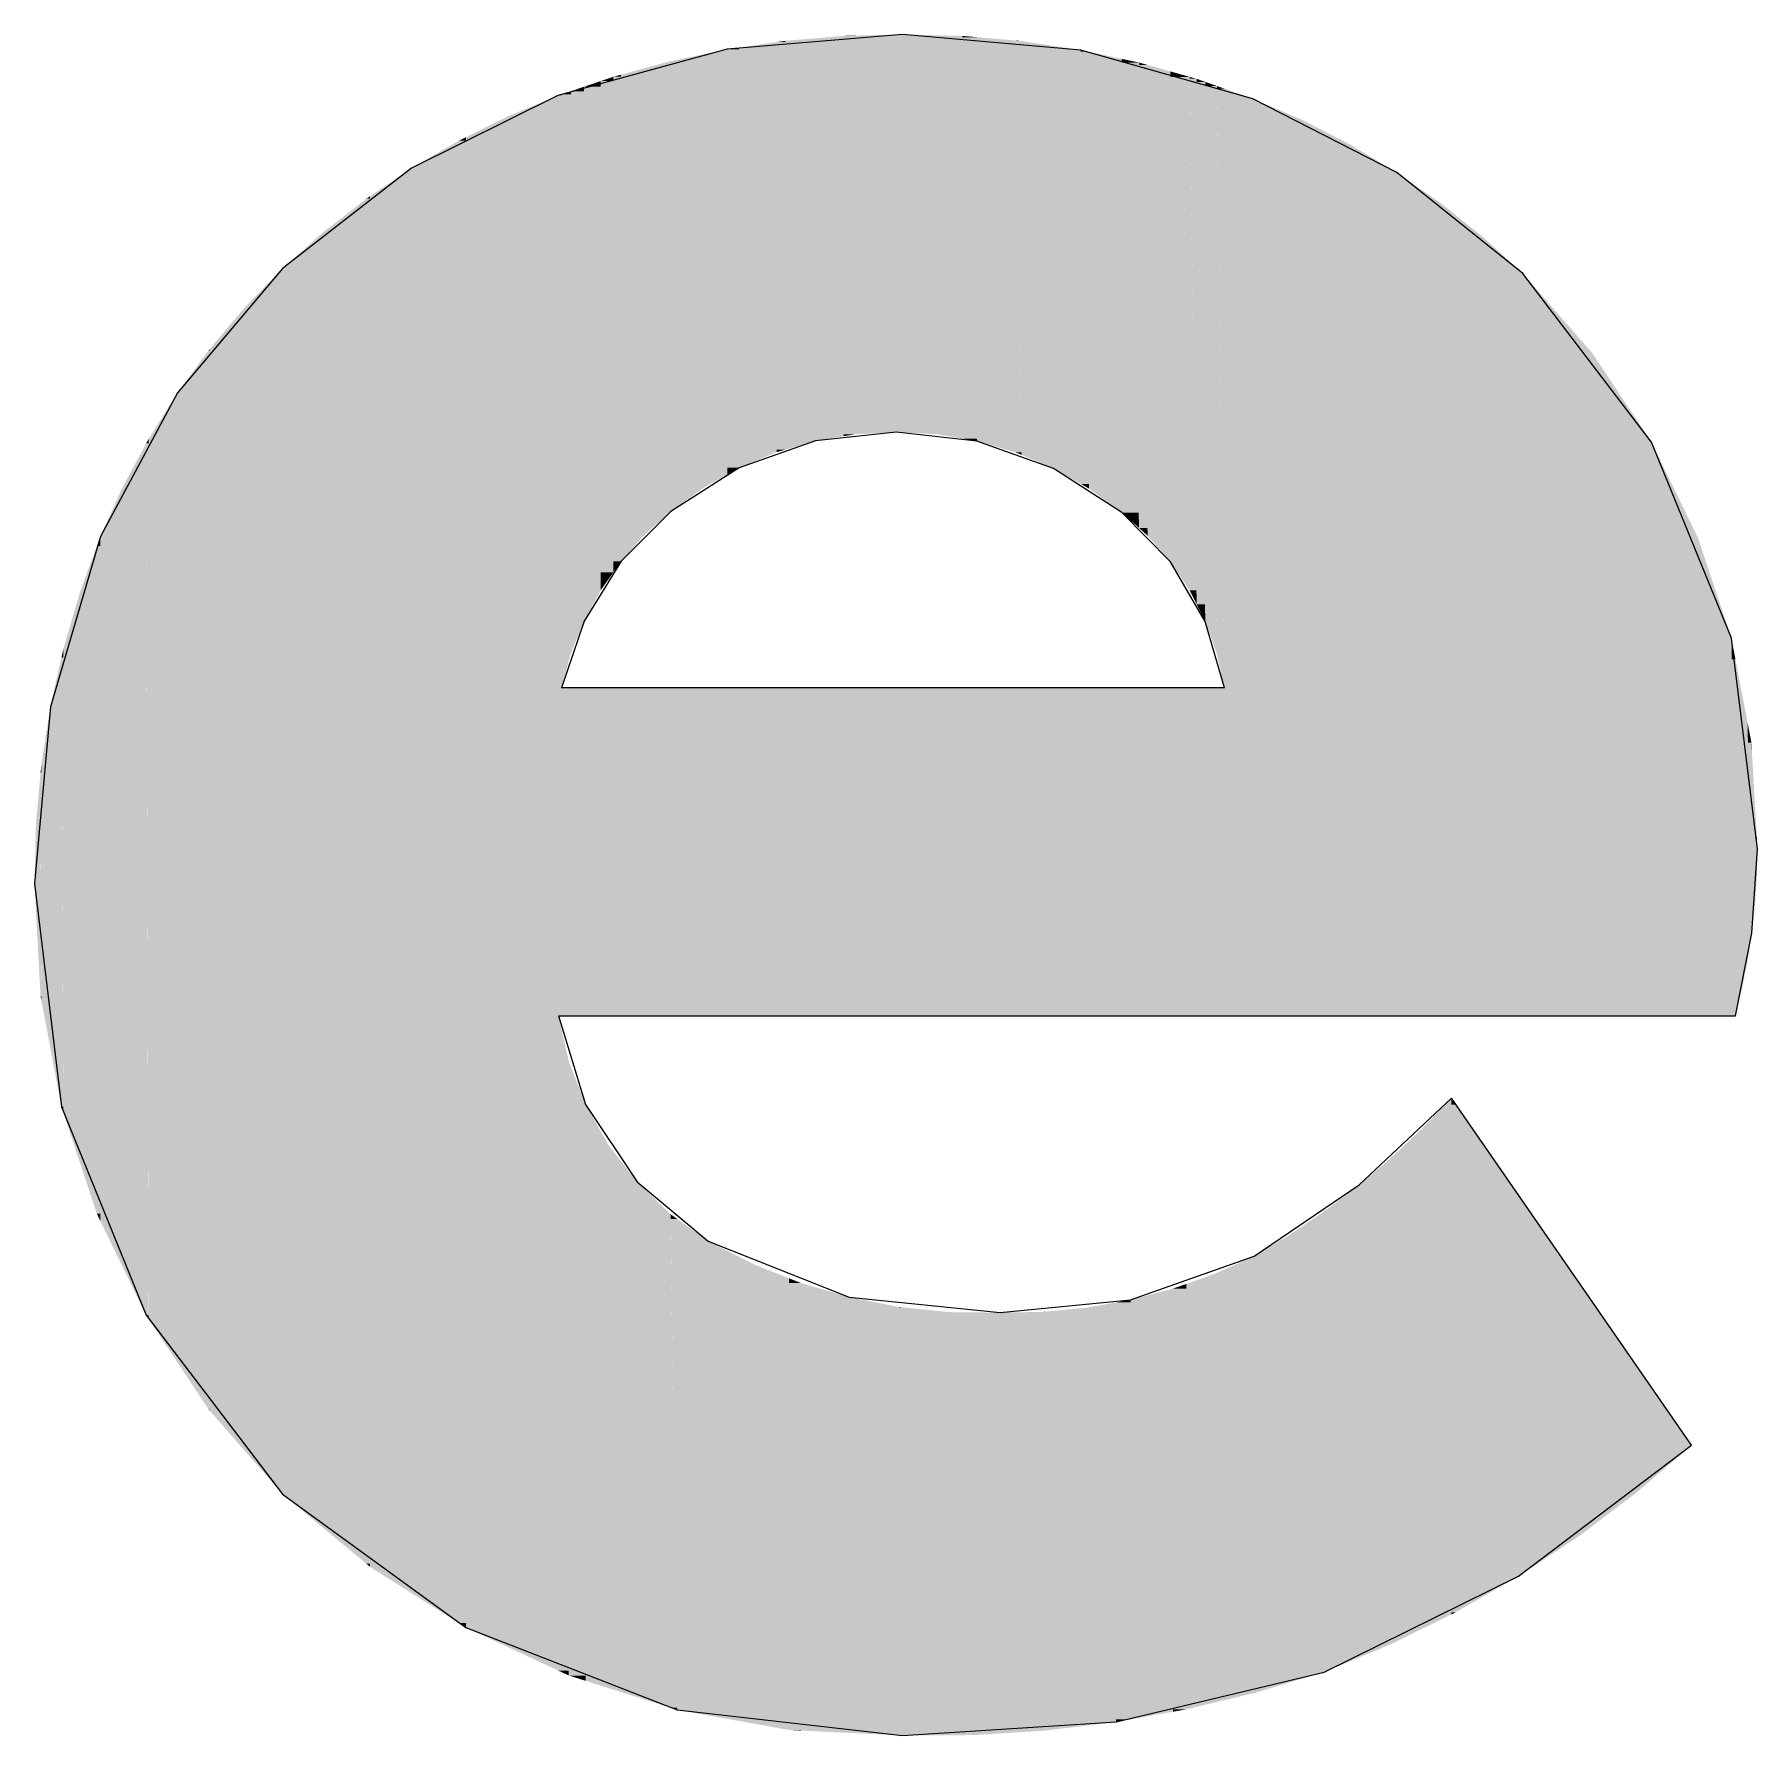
# Model space of a CAD drawing. Extents: x 885 to 2021, y 330 to 1122.
# Drawn here: x 1740.947 to 1743.74, y 648.903 to 651.66 of the extents above; entities that cross this region are included whole.
import ezdxf

# ---------------------------------------------------------------- set-up
doc = ezdxf.new("R2010")
doc.units = 0
doc.layers.get('0').update_dxf_attribs({"lineweight": 18})
doc.layers.add('P11_Plankopf_Ausführung_AF_4_800 Plankopf', color=7, linetype='Continuous', lineweight=25)

# ---------------------------------------------------------------- blocks, each defined once
blk = doc.blocks.new('Referenz-A0T8DI3SAL', base_point=(1729.7843, 502.0648))
at = {"layer": 'P11_Plankopf_Ausführung_AF_4_800 Plankopf', "color": 0, "linetype": 'Continuous', "lineweight": 13, "ltscale": 16.9}
for p, q in [((1742.3542, 651.6605), (1742.0704, 651.6364)), ((1742.6432, 651.6353), (1742.3542, 651.6605)), ((1742.0704, 651.6364), (1741.7956, 651.5613)), ((1742.9224, 651.5564), (1742.6432, 651.6353)), ((1741.7956, 651.5613), (1741.5586, 651.4437)), ((1743.1554, 651.4367), (1742.9224, 651.5564)), ((1741.5586, 651.4437), (1741.3497, 651.2813)), ((1743.3598, 651.273), (1743.1554, 651.4367)), ((1741.3497, 651.2813), (1741.1794, 651.0795)), ((1743.5681, 650.9998), (1743.3598, 651.273)), ((1741.1794, 651.0795), (1741.0543, 650.8469)), ((1742.344, 651.0159), (1742.2134, 651.0017)), ((1742.475, 651.0014), (1742.344, 651.0159)), ((1742.2134, 651.0017), (1742.0896, 650.9581)), ((1742.5991, 650.9571), (1742.475, 651.0014)), ((1743.6979, 650.6817), (1743.5681, 650.9998)), ((1742.0896, 650.9581), (1741.9789, 650.8874)), ((1742.7097, 650.8855), (1742.5991, 650.9571)), ((1741.9789, 650.8874), (1741.8983, 650.8067)), ((1742.7885, 650.8059), (1742.7097, 650.8855)), ((1741.0543, 650.8469), (1740.9733, 650.5709)), ((1741.8983, 650.8067), (1741.8382, 650.7097)), ((1742.8451, 650.7092), (1742.7885, 650.8059)), ((1741.8382, 650.7097), (1741.8017, 650.6016)), ((1742.876, 650.6016), (1742.8451, 650.7092)), ((1743.7402, 650.3407), (1743.6979, 650.6817)), ((1742.876, 650.6016), (1741.8017, 650.6016)), ((1740.9733, 650.5709), (1740.9475, 650.2844)), ((1743.7309, 650.204), (1743.7402, 650.3407)), ((1740.9475, 650.2844), (1740.9912, 649.9224)), ((1743.7044, 650.0696), (1743.7309, 650.204)), ((1741.7966, 650.0696), (1741.8408, 649.9259)), ((1741.7966, 650.0696), (1743.7044, 650.0696)), ((1741.8408, 649.9259), (1741.9241, 649.8007)), ((1743.0944, 649.7957), (1743.244, 649.9366)), ((1743.6331, 649.3739), (1743.244, 649.9366)), ((1740.9912, 649.9224), (1741.1285, 649.5845)), ((1741.9241, 649.8007), (1742.0396, 649.7044)), ((1742.9245, 649.6801), (1743.0944, 649.7957)), ((1742.0396, 649.7044), (1742.268, 649.6138)), ((1742.724, 649.6095), (1742.9245, 649.6801)), ((1742.268, 649.6138), (1742.5125, 649.5887)), ((1742.5125, 649.5887), (1742.724, 649.6095)), ((1741.1285, 649.5845), (1741.3497, 649.2946)), ((1743.353, 649.1616), (1743.6331, 649.3739)), ((1741.3497, 649.2946), (1741.6467, 649.0782)), ((1743.0378, 649.0062), (1743.353, 649.1616)), ((1741.6467, 649.0782), (1741.9891, 648.9449)), ((1742.7004, 648.9252), (1743.0378, 649.0062)), ((1741.9891, 648.9449), (1742.3542, 648.9032)), ((1742.3542, 648.9032), (1742.7004, 648.9252))]:
    blk.add_line(p, q, dxfattribs=at)
at = {"layer": 'P11_Plankopf_Ausführung_AF_4_800 Plankopf', "color": 0, "linetype": 'Continuous', "lineweight": 0, "ltscale": 0.0169}
for points in [[(1742.2592, 651.6543), (1742.2134, 651.6543), (1742.2592, 651.6582)], [(1742.2783, 651.6582), (1742.2592, 651.6582), (1742.2783, 651.6587)], [(1742.2783, 651.0125), (1742.2592, 651.0125), (1742.2592, 651.6582)], [(1742.2783, 651.0125), (1742.2783, 651.6582), (1742.2592, 651.6582)], [(1742.344, 651.6587), (1742.2783, 651.6587), (1742.344, 651.6602)], [(1742.344, 651.0159), (1742.2783, 651.0159), (1742.2783, 651.6587)], [(1742.344, 651.0159), (1742.344, 651.6587), (1742.2783, 651.6587)], [(1742.3542, 651.6602), (1742.344, 651.6602), (1742.3542, 651.6605)], [(1742.3542, 651.0159), (1742.344, 651.0159), (1742.344, 651.6602)], [(1742.3542, 651.0154), (1742.3542, 651.6602), (1742.344, 651.6602)], [(1742.4097, 651.0154), (1742.3542, 651.0154), (1742.3542, 651.6605)], [(1742.4099, 651.6592), (1742.3543, 651.6592), (1742.3542, 651.6605)], [(1742.4099, 651.0125), (1742.4099, 651.6592), (1742.3543, 651.6592)], [(1742.4506, 651.0125), (1742.4099, 651.0125), (1742.4099, 651.6592)], [(1742.451, 651.6582), (1742.41, 651.6582), (1742.4099, 651.6592)], [(1742.451, 651.0055), (1742.451, 651.6582), (1742.41, 651.6582)], [(1742.4748, 651.0055), (1742.451, 651.0055), (1742.451, 651.6582)], [(1742.475, 651.6561), (1742.4511, 651.6561), (1742.451, 651.6582)], [(1742.0704, 651.6284), (1742.0322, 651.6284), (1742.0704, 651.6364)], [(1742.0896, 651.6364), (1742.0704, 651.6364), (1742.0896, 651.6392)], [(1742.0896, 650.9581), (1742.0704, 650.9581), (1742.0704, 651.6364)], [(1742.0896, 650.9581), (1742.0896, 651.6364), (1742.0704, 651.6364)], [(1742.1503, 651.6392), (1742.0896, 651.6392), (1742.1503, 651.6481)], [(1742.1503, 650.9834), (1742.0896, 650.9834), (1742.0896, 651.6392)], [(1742.1503, 650.9834), (1742.1503, 651.6392), (1742.0896, 651.6392)], [(1742.1644, 651.6481), (1742.1503, 651.6481), (1742.1644, 651.6502)], [(1742.1644, 650.9875), (1742.1503, 650.9875), (1742.1503, 651.6481)], [(1742.1644, 650.9875), (1742.1644, 651.6481), (1742.1503, 651.6481)], [(1742.2134, 651.6502), (1742.1644, 651.6502), (1742.2134, 651.6543)], [(1742.2134, 651.0017), (1742.1644, 651.0017), (1742.1644, 651.6502)], [(1742.2134, 651.0017), (1742.2134, 651.6502), (1742.1644, 651.6502)], [(1742.2592, 651.0093), (1742.2134, 651.0093), (1742.2134, 651.6543)], [(1742.2592, 651.0093), (1742.2592, 651.6543), (1742.2134, 651.6543)], [(1742.475, 651.0014), (1742.475, 651.6561), (1742.4511, 651.6561)], [(1742.5366, 651.0014), (1742.475, 651.0014), (1742.475, 651.6561)], [(1742.5383, 651.6506), (1742.4755, 651.6506), (1742.475, 651.6561)], [(1742.5383, 650.9829), (1742.5383, 651.6506), (1742.4755, 651.6506)], [(1742.5474, 650.9829), (1742.5383, 650.9829), (1742.5383, 651.6506)], [(1742.5475, 651.6498), (1742.5383, 651.6498), (1742.5383, 651.6506)], [(1742.5475, 650.979), (1742.5475, 651.6498), (1742.5383, 651.6498)], [(1742.5975, 650.979), (1742.5475, 650.979), (1742.5475, 651.6498)], [(1742.5991, 651.642), (1742.5481, 651.642), (1742.5475, 651.6498)], [(1742.5991, 650.9571), (1742.5991, 651.642), (1742.5481, 651.642)], [(1742.6417, 650.9571), (1742.5991, 650.9571), (1742.5991, 651.642)], [(1742.6432, 651.6353), (1742.5995, 651.6353), (1742.5991, 651.642)], [(1742.6432, 650.9321), (1742.6432, 651.6353), (1742.5995, 651.6353)], [(1742.6564, 650.9321), (1742.6432, 650.9321), (1742.6432, 651.6353)], [(1742.6565, 651.6325), (1742.6433, 651.6325), (1742.6432, 651.6353)], [(1742.6565, 650.9245), (1742.6565, 651.6325), (1742.6433, 651.6325)], [(1742.707, 650.9245), (1742.6565, 650.9245), (1742.6565, 651.6325)], [(1742.7097, 651.621), (1742.6573, 651.621), (1742.6565, 651.6325)], [(1741.9362, 651.5953), (1741.8983, 651.5953), (1741.9362, 651.6057)], [(1741.9773, 651.6057), (1741.9362, 651.6057), (1741.9773, 651.617)], [(1741.9773, 650.886), (1741.9362, 650.886), (1741.9362, 651.6057)], [(1741.9773, 650.886), (1741.9773, 651.6057), (1741.9362, 651.6057)], [(1741.9789, 651.617), (1741.9773, 651.617), (1741.9789, 651.6173)], [(1741.9789, 650.8874), (1741.9773, 650.8874), (1741.9773, 651.617)], [(1741.9789, 650.8874), (1741.9789, 651.617), (1741.9773, 651.617)], [(1742.0322, 651.6173), (1741.9789, 651.6173), (1742.0322, 651.6284)], [(1742.0322, 650.9259), (1741.9789, 650.9259), (1741.9789, 651.6173)], [(1742.0322, 650.9259), (1742.0322, 651.6173), (1741.9789, 651.6173)], [(1742.0704, 650.9473), (1742.0322, 650.9473), (1742.0322, 651.6284)], [(1742.0704, 650.9473), (1742.0704, 651.6284), (1742.0322, 651.6284)], [(1742.7097, 650.8855), (1742.7097, 651.621), (1742.6573, 651.621)], [(1742.737, 650.8855), (1742.7097, 650.8855), (1742.7097, 651.621)], [(1742.7379, 651.6149), (1742.71, 651.6149), (1742.7097, 651.621)], [(1742.7379, 650.8604), (1742.7379, 651.6149), (1742.71, 651.6149)], [(1742.7514, 650.8604), (1742.7379, 650.8604), (1742.7379, 651.6149)], [(1742.7516, 651.611), (1742.738, 651.611), (1742.7379, 651.6149)], [(1742.7516, 650.8481), (1742.7516, 651.611), (1742.738, 651.611)], [(1742.7866, 650.8481), (1742.7516, 650.8481), (1742.7516, 651.611)], [(1742.7885, 651.6006), (1742.7521, 651.6006), (1742.7516, 651.611)], [(1741.8382, 651.5685), (1741.8168, 651.5685), (1741.8382, 651.5758)], [(1741.8654, 651.5758), (1741.8382, 651.5758), (1741.8654, 651.585)], [(1741.8654, 650.7599), (1741.8382, 650.7599), (1741.8382, 651.5758)], [(1741.8654, 650.7599), (1741.8654, 651.5758), (1741.8382, 651.5758)], [(1741.8856, 651.585), (1741.8654, 651.585), (1741.8856, 651.5919)], [(1741.8856, 650.7886), (1741.8654, 650.7886), (1741.8654, 651.585)], [(1741.8856, 650.7886), (1741.8856, 651.585), (1741.8654, 651.585)], [(1741.8983, 651.5919), (1741.8856, 651.5919), (1741.8983, 651.5953)], [(1741.8983, 650.8067), (1741.8856, 650.8067), (1741.8856, 651.5919)], [(1741.8983, 650.8067), (1741.8983, 651.5919), (1741.8856, 651.5919)], [(1741.9362, 650.8494), (1741.8983, 650.8494), (1741.8983, 651.5953)], [(1741.9362, 650.8494), (1741.9362, 651.5953), (1741.8983, 651.5953)], [(1742.7885, 650.8059), (1742.7885, 651.6006), (1742.7521, 651.6006)], [(1742.8181, 650.8059), (1742.7885, 650.8059), (1742.7885, 651.6006)], [(1742.8198, 651.5917), (1742.7888, 651.5917), (1742.7885, 651.6006)], [(1742.8198, 650.7593), (1742.8198, 651.5917), (1742.7888, 651.5917)], [(1742.8308, 650.7593), (1742.8198, 650.7593), (1742.8198, 651.5917)], [(1742.8311, 651.5886), (1742.8199, 651.5886), (1742.8198, 651.5917)], [(1742.8311, 650.737), (1742.8311, 651.5886), (1742.8199, 651.5886)], [(1742.8447, 650.737), (1742.8311, 650.737), (1742.8311, 651.5886)], [(1742.8451, 651.5836), (1742.8311, 651.5836), (1742.8311, 651.5886)], [(1742.8451, 650.7092), (1742.8451, 651.5836), (1742.8311, 651.5836)], [(1742.8628, 650.7092), (1742.8451, 650.7092), (1742.8451, 651.5836)], [(1742.8639, 651.577), (1742.8452, 651.577), (1742.8451, 651.5836)], [(1742.8639, 650.6564), (1742.8639, 651.577), (1742.8452, 651.577)], [(1742.8753, 650.6564), (1742.8639, 650.6564), (1742.8639, 651.577)], [(1742.876, 651.5728), (1742.864, 651.5728), (1742.8639, 651.577)], [(1741.7956, 651.5274), (1741.714, 651.5274), (1741.7956, 651.5613)], [(1741.7966, 651.5613), (1741.7956, 651.5613), (1741.7966, 651.5617)], [(1741.7966, 649.0089), (1741.7956, 649.0089), (1741.7956, 651.5613)], [(1741.7966, 649.0084), (1741.7966, 651.5613), (1741.7956, 651.5613)], [(1741.8017, 651.5617), (1741.7966, 651.5617), (1741.8017, 651.5634)], [(1741.7966, 650.0696), (1741.8017, 650.0696), (1741.7966, 651.5617)], [(1741.8017, 650.0696), (1741.8017, 651.5617), (1741.7966, 651.5617)], [(1741.8168, 651.5634), (1741.8017, 651.5634), (1741.8168, 651.5685)], [(1741.8168, 650.6567), (1741.8017, 650.6567), (1741.8017, 651.5634)], [(1741.8168, 650.6567), (1741.8168, 651.5634), (1741.8017, 651.5634)], [(1741.8382, 650.7097), (1741.8168, 650.7097), (1741.8168, 651.5685)], [(1741.8382, 650.7097), (1741.8382, 651.5685), (1741.8168, 651.5685)], [(1742.876, 650.6016), (1742.876, 651.5728), (1742.864, 651.5728)], [(1742.876, 650.0696), (1742.9224, 650.0696), (1742.876, 651.5728)], [(1742.9224, 651.5564), (1742.8765, 651.5564), (1742.876, 651.5728)], [(1742.9224, 650.0696), (1742.9224, 651.5564), (1742.8765, 651.5564)], [(1742.9224, 650.0696), (1743.0027, 650.0696), (1742.9224, 651.5564)], [(1743.0027, 651.5218), (1742.9243, 651.5218), (1742.9224, 651.5564)], [(1741.714, 651.494), (1741.6467, 651.494), (1741.714, 651.5274)], [(1741.7944, 649.0469), (1741.714, 649.0469), (1741.714, 651.5274)], [(1741.7956, 649.0089), (1741.7956, 651.5274), (1741.714, 651.5274)], [(1743.0027, 650.0696), (1743.0027, 651.5218), (1742.9243, 651.5218)], [(1743.0027, 650.0696), (1743.0804, 650.0696), (1743.0027, 651.5218)], [(1743.0804, 651.4818), (1743.0048, 651.4818), (1743.0027, 651.5218)], [(1741.6467, 651.4881), (1741.6349, 651.4881), (1741.6467, 651.494)], [(1741.7132, 649.0782), (1741.6467, 649.0782), (1741.6467, 651.494)], [(1741.714, 649.0469), (1741.714, 651.494), (1741.6467, 651.494)], [(1741.6349, 651.4437), (1741.5586, 651.4437), (1741.6349, 651.4881)], [(1741.6467, 649.0857), (1741.6349, 649.0857), (1741.6349, 651.4881)], [(1741.6467, 649.0782), (1741.6467, 651.4881), (1741.6349, 651.4881)], [(1743.0804, 650.0696), (1743.0804, 651.4818), (1743.0048, 651.4818)], [(1743.0804, 650.0696), (1743.1554, 650.0696), (1743.0804, 651.4818)], [(1743.1554, 651.4367), (1743.0828, 651.4367), (1743.0804, 651.4818)], [(1741.5586, 651.3982), (1741.4912, 651.3982), (1741.5586, 651.4437)], [(1741.6333, 649.1341), (1741.5586, 649.1341), (1741.5586, 651.4437)], [(1741.6349, 649.0857), (1741.6349, 651.4437), (1741.5586, 651.4437)], [(1743.1554, 650.0696), (1743.1554, 651.4367), (1743.0828, 651.4367)], [(1743.1554, 650.0696), (1743.2271, 650.0696), (1743.1554, 651.4367)], [(1743.2271, 651.3868), (1743.158, 651.3868), (1743.1554, 651.4367)], [(1741.4854, 651.34), (1741.4156, 651.34), (1741.4854, 651.3942)], [(1741.4912, 651.3942), (1741.4854, 651.3942), (1741.4912, 651.3982)], [(1741.4912, 649.1817), (1741.4854, 649.1817), (1741.4854, 651.3942)], [(1741.4912, 649.1768), (1741.4912, 651.3942), (1741.4854, 651.3942)], [(1741.5573, 649.1768), (1741.4912, 649.1768), (1741.4912, 651.3982)], [(1741.5586, 649.1341), (1741.5586, 651.3982), (1741.4912, 651.3982)], [(1743.2271, 650.0696), (1743.2271, 651.3868), (1743.158, 651.3868)], [(1743.2271, 650.0696), (1743.2953, 650.0696), (1743.2271, 651.3868)], [(1743.2953, 651.3321), (1743.2299, 651.3321), (1743.2271, 651.3868)], [(1741.4156, 651.2813), (1741.3497, 651.2813), (1741.4156, 651.34)], [(1741.4835, 649.2397), (1741.4156, 649.2397), (1741.4156, 651.34)], [(1741.4854, 649.1817), (1741.4854, 651.34), (1741.4156, 651.34)], [(1743.2953, 650.0696), (1743.2953, 651.3321), (1743.2299, 651.3321)], [(1743.2953, 650.0696), (1743.3598, 650.0696), (1743.2953, 651.3321)], [(1743.3598, 651.273), (1743.2983, 651.273), (1743.2953, 651.3321)], [(1741.3497, 651.218), (1741.2883, 651.218), (1741.3497, 651.2813)], [(1741.4139, 649.2946), (1741.3497, 649.2946), (1741.3497, 651.2813)], [(1741.4156, 649.2397), (1741.4156, 651.2813), (1741.3497, 651.2813)], [(1743.3598, 650.0696), (1743.3598, 651.273), (1743.2983, 651.273)], [(1743.3598, 650.0696), (1743.4729, 650.0696), (1743.3598, 651.273)], [(1743.4729, 651.1433), (1743.372, 651.1433), (1743.3598, 651.273)], [(1741.2883, 651.1506), (1741.2314, 651.1506), (1741.2883, 651.218)], [(1741.3474, 649.3648), (1741.2883, 649.3648), (1741.2883, 651.218)], [(1741.3497, 649.2946), (1741.3497, 651.218), (1741.2883, 651.218)], [(1741.2294, 651.0795), (1741.1794, 651.0795), (1741.2294, 651.1479)], [(1741.2314, 651.1479), (1741.2294, 651.1479), (1741.2314, 651.1506)], [(1741.2314, 649.4322), (1741.2294, 649.4322), (1741.2294, 651.1479)], [(1741.2314, 649.4299), (1741.2314, 651.1479), (1741.2294, 651.1479)], [(1741.2862, 649.4299), (1741.2314, 649.4299), (1741.2314, 651.1506)], [(1741.2883, 649.3648), (1741.2883, 651.1506), (1741.2314, 651.1506)], [(1743.4729, 650.0696), (1743.4729, 651.1433), (1743.372, 651.1433)], [(1743.4729, 650.0696), (1743.5681, 650.0696), (1743.4729, 651.1433)], [(1743.5681, 650.9998), (1743.4857, 650.9998), (1743.4729, 651.1433)], [(1741.1794, 651.0049), (1741.1324, 651.0049), (1741.1794, 651.0795)], [(1741.2271, 649.5077), (1741.1794, 649.5077), (1741.1794, 651.0795)], [(1741.2294, 649.4322), (1741.2294, 651.0795), (1741.1794, 651.0795)], [(1742.2783, 651.0125), (1742.344, 651.0159), (1742.2783, 651.0159)], [(1742.3542, 651.0154), (1742.3542, 651.0159), (1742.344, 651.0159)], [(1742.4099, 651.0125), (1742.4097, 651.0154), (1742.3542, 651.0154)], [(1741.1285, 650.9272), (1741.0906, 650.9272), (1741.1285, 650.9977)], [(1741.1324, 650.9977), (1741.1285, 650.9977), (1741.1324, 651.0049)], [(1741.1323, 649.5845), (1741.1285, 649.5845), (1741.1285, 650.9977)], [(1741.1324, 649.5787), (1741.1324, 650.9977), (1741.1285, 650.9977)], [(1741.1771, 649.5787), (1741.1324, 649.5787), (1741.1324, 651.0049)], [(1741.1794, 649.5077), (1741.1794, 651.0049), (1741.1324, 651.0049)], [(1742.1503, 650.9834), (1742.1644, 650.9875), (1742.1503, 650.9875)], [(1742.1644, 650.9875), (1742.2134, 651.0017), (1742.1644, 651.0017)], [(1742.2134, 651.0017), (1742.2592, 651.0093), (1742.2134, 651.0093)], [(1742.2592, 651.0093), (1742.2783, 651.0125), (1742.2592, 651.0125)], [(1742.451, 651.0055), (1742.4506, 651.0125), (1742.4099, 651.0125)], [(1742.475, 651.0014), (1742.4748, 651.0055), (1742.451, 651.0055)], [(1742.5383, 650.9829), (1742.5366, 651.0014), (1742.475, 651.0014)], [(1743.5681, 650.0696), (1743.5681, 650.9998), (1743.4857, 650.9998)], [(1743.5681, 650.0696), (1743.6435, 650.0696), (1743.5681, 650.9998)], [(1743.6435, 650.845), (1743.5806, 650.845), (1743.5681, 650.9998)], [(1742.0896, 650.9581), (1742.1503, 650.9834), (1742.0896, 650.9834)], [(1742.5475, 650.979), (1742.5474, 650.9829), (1742.5383, 650.9829)], [(1742.5991, 650.9571), (1742.5975, 650.979), (1742.5475, 650.979)], [(1742.0322, 650.9259), (1742.0704, 650.9473), (1742.0322, 650.9473)], [(1742.0704, 650.9473), (1742.0896, 650.9581), (1742.0704, 650.9581)], [(1742.6432, 650.9321), (1742.6417, 650.9571), (1742.5991, 650.9571)], [(1742.6565, 650.9245), (1742.6564, 650.9321), (1742.6432, 650.9321)], [(1741.0906, 650.8469), (1741.0543, 650.8469), (1741.0906, 650.9272)], [(1741.1263, 649.6625), (1741.0906, 649.6625), (1741.0906, 650.9272)], [(1741.1285, 649.5845), (1741.1285, 650.9272), (1741.0906, 650.9272)], [(1741.9789, 650.8874), (1742.0322, 650.9259), (1741.9789, 650.9259)], [(1742.7097, 650.8855), (1742.707, 650.9245), (1742.6565, 650.9245)], [(1741.9362, 650.8494), (1741.9773, 650.886), (1741.9362, 650.886)], [(1741.9773, 650.886), (1741.9789, 650.8874), (1741.9773, 650.8874)], [(1742.7379, 650.8604), (1742.737, 650.8855), (1742.7097, 650.8855)], [(1741.8983, 650.8067), (1741.9362, 650.8494), (1741.8983, 650.8494)], [(1742.7516, 650.8481), (1742.7514, 650.8604), (1742.7379, 650.8604)], [(1742.7885, 650.8059), (1742.7866, 650.8481), (1742.7516, 650.8481)], [(1741.0486, 650.7567), (1741.0213, 650.7567), (1741.0486, 650.8313)], [(1741.0543, 650.8313), (1741.0486, 650.8313), (1741.0543, 650.8469)], [(1741.0543, 649.7489), (1741.0486, 649.7489), (1741.0486, 650.8313)], [(1741.0543, 649.7372), (1741.0543, 650.8313), (1741.0486, 650.8313)], [(1741.0883, 649.7372), (1741.0543, 649.7372), (1741.0543, 650.8469)], [(1741.0906, 649.6625), (1741.0906, 650.8469), (1741.0543, 650.8469)], [(1743.6435, 650.0696), (1743.6435, 650.845), (1743.5806, 650.845)], [(1743.6435, 650.0696), (1743.6979, 650.0696), (1743.6435, 650.845)], [(1743.6979, 650.6817), (1743.6549, 650.6817), (1743.6435, 650.845)], [(1741.8856, 650.7886), (1741.8983, 650.8067), (1741.8856, 650.8067)], [(1742.8198, 650.7593), (1742.8181, 650.8059), (1742.7885, 650.8059)], [(1741.8654, 650.7599), (1741.8856, 650.7886), (1741.8654, 650.7886)], [(1741.0213, 650.6646), (1740.9943, 650.6646), (1741.0213, 650.7567)], [(1741.0464, 649.8314), (1741.0213, 649.8314), (1741.0213, 650.7567)], [(1741.0486, 649.7489), (1741.0486, 650.7567), (1741.0213, 650.7567)], [(1741.8382, 650.7097), (1741.8654, 650.7599), (1741.8382, 650.7599)], [(1742.8311, 650.737), (1742.8308, 650.7593), (1742.8198, 650.7593)], [(1742.8451, 650.7092), (1742.8447, 650.737), (1742.8311, 650.737)], [(1741.8168, 650.6567), (1741.8382, 650.7097), (1741.8168, 650.7097)], [(1742.8639, 650.6564), (1742.8628, 650.7092), (1742.8451, 650.7092)], [(1743.6979, 650.0696), (1743.6979, 650.6817), (1743.6549, 650.6817)], [(1743.6979, 650.0696), (1743.7044, 650.0696), (1743.6979, 650.6817)], [(1743.7044, 650.6478), (1743.6982, 650.6478), (1743.6979, 650.6817)], [(1740.9943, 650.6509), (1740.9912, 650.6509), (1740.9943, 650.6646)], [(1741.0187, 649.9131), (1740.9943, 649.9131), (1740.9943, 650.6646)], [(1741.0213, 649.8314), (1741.0213, 650.6646), (1740.9943, 650.6646)], [(1741.8017, 650.6016), (1741.8168, 650.6567), (1741.8017, 650.6567)], [(1742.876, 650.6016), (1742.8753, 650.6564), (1742.8639, 650.6564)], [(1740.9912, 650.5709), (1740.9733, 650.5709), (1740.9912, 650.6509)], [(1740.9942, 649.9224), (1740.9912, 649.9224), (1740.9912, 650.6509)], [(1740.9943, 649.9131), (1740.9943, 650.6509), (1740.9912, 650.6509)], [(1743.7044, 650.0696), (1743.7044, 650.6478), (1743.6982, 650.6478)], [(1743.7151, 650.114), (1743.7044, 650.114), (1743.7044, 650.6478)], [(1743.7151, 650.5917), (1743.7055, 650.5917), (1743.7044, 650.6478)], [(1741.8017, 650.0696), (1742.876, 650.0696), (1741.8017, 650.6016)], [(1742.876, 650.0696), (1742.876, 650.6016), (1741.8017, 650.6016)], [(1740.9733, 650.476), (1740.9585, 650.476), (1740.9733, 650.5709)], [(1740.9886, 650.0173), (1740.9733, 650.0173), (1740.9733, 650.5709)], [(1740.9912, 649.9224), (1740.9912, 650.5709), (1740.9733, 650.5709)], [(1743.7151, 650.114), (1743.7151, 650.5917), (1743.7055, 650.5917)], [(1743.724, 650.1588), (1743.7151, 650.1588), (1743.7151, 650.5917)], [(1743.724, 650.5455), (1743.7161, 650.5455), (1743.7151, 650.5917)], [(1743.724, 650.1588), (1743.724, 650.5455), (1743.7161, 650.5455)], [(1743.7303, 650.1998), (1743.724, 650.1998), (1743.724, 650.5455)], [(1743.7303, 650.5126), (1743.7246, 650.5126), (1743.724, 650.5455)], [(1743.7303, 650.1998), (1743.7303, 650.5126), (1743.7246, 650.5126)], [(1743.7309, 650.204), (1743.7303, 650.204), (1743.7303, 650.5126)], [(1743.7309, 650.5014), (1743.7303, 650.5014), (1743.7303, 650.5126)], [(1743.7309, 650.204), (1743.7309, 650.5014), (1743.7303, 650.5014)], [(1743.736, 650.2494), (1743.7309, 650.2494), (1743.7309, 650.5014)], [(1743.736, 650.4142), (1743.7327, 650.4142), (1743.7309, 650.5014)], [(1740.9573, 650.3804), (1740.9498, 650.3804), (1740.9573, 650.4632)], [(1740.9585, 650.4632), (1740.9573, 650.4632), (1740.9585, 650.476)], [(1740.9584, 650.1019), (1740.9573, 650.1019), (1740.9573, 650.4632)], [(1740.9585, 650.0958), (1740.9585, 650.4632), (1740.9573, 650.4632)], [(1740.9707, 650.0958), (1740.9585, 650.0958), (1740.9585, 650.476)], [(1740.9733, 650.0173), (1740.9733, 650.476), (1740.9585, 650.476)], [(1743.736, 650.2494), (1743.736, 650.4142), (1743.7327, 650.4142)], [(1743.739, 650.295), (1743.736, 650.295), (1743.736, 650.4142)], [(1743.739, 650.3605), (1743.7373, 650.3605), (1743.736, 650.4142)], [(1740.9498, 650.2844), (1740.9475, 650.2844), (1740.9498, 650.3804)], [(1740.9536, 650.2404), (1740.9498, 650.2404), (1740.9498, 650.3804)], [(1740.9573, 650.1019), (1740.9573, 650.3804), (1740.9498, 650.3804)], [(1743.739, 650.295), (1743.739, 650.3605), (1743.7373, 650.3605)], [(1743.7402, 650.3407), (1743.739, 650.3407), (1743.739, 650.3605)], [(1743.739, 650.295), (1743.7402, 650.3407), (1743.739, 650.3407)], [(1743.736, 650.2494), (1743.739, 650.295), (1743.736, 650.295)], [(1740.9498, 650.2404), (1740.9498, 650.2844), (1740.9475, 650.2844)], [(1740.9573, 650.1019), (1740.9536, 650.2404), (1740.9498, 650.2404)], [(1743.7309, 650.204), (1743.736, 650.2494), (1743.7309, 650.2494)], [(1743.724, 650.1588), (1743.7303, 650.1998), (1743.724, 650.1998)], [(1743.7303, 650.1998), (1743.7309, 650.204), (1743.7303, 650.204)], [(1743.7151, 650.114), (1743.724, 650.1588), (1743.7151, 650.1588)], [(1740.9585, 650.0958), (1740.9584, 650.1019), (1740.9573, 650.1019)], [(1740.9733, 650.0173), (1740.9707, 650.0958), (1740.9585, 650.0958)], [(1743.7044, 650.0696), (1743.7151, 650.114), (1743.7044, 650.114)], [(1741.8134, 649.0084), (1741.7966, 649.0084), (1741.7966, 650.0696)], [(1741.8135, 649.9961), (1741.7978, 649.9961), (1741.7966, 650.0696)], [(1740.9912, 649.9224), (1740.9886, 650.0173), (1740.9733, 650.0173)], [(1741.8135, 649.0005), (1741.8135, 649.9961), (1741.7978, 649.9961)], [(1741.8136, 649.0005), (1741.8135, 649.0005), (1741.8135, 649.9961)], [(1741.8136, 649.9959), (1741.8135, 649.9959), (1741.8135, 649.9961)], [(1741.8136, 649.0005), (1741.8136, 649.9959), (1741.8135, 649.9959)], [(1741.8406, 649.0005), (1741.8136, 649.0005), (1741.8136, 649.9959)], [(1741.8408, 649.9259), (1741.8155, 649.9259), (1741.8136, 649.9959)], [(1741.8408, 648.9919), (1741.8408, 649.9259), (1741.8155, 649.9259)], [(1741.8775, 648.9919), (1741.8408, 648.9919), (1741.8408, 649.9259)], [(1741.8779, 649.8603), (1741.8434, 649.8603), (1741.8408, 649.9259)], [(1743.244, 649.887), (1743.1966, 649.887), (1743.244, 649.9366)], [(1743.2513, 649.1032), (1743.244, 649.1032), (1743.244, 649.9366)], [(1743.2513, 649.926), (1743.2441, 649.926), (1743.244, 649.9366)], [(1743.2513, 649.1032), (1743.2513, 649.926), (1743.2441, 649.926)], [(1743.353, 649.1616), (1743.2513, 649.1616), (1743.2513, 649.926)], [(1743.353, 649.779), (1743.2708, 649.779), (1743.2513, 649.926)], [(1740.9943, 649.9131), (1740.9942, 649.9224), (1740.9912, 649.9224)], [(1741.0213, 649.8314), (1741.0187, 649.9131), (1740.9943, 649.9131)], [(1743.1966, 649.84), (1743.1467, 649.84), (1743.1966, 649.887)], [(1743.244, 649.0996), (1743.1966, 649.0996), (1743.1966, 649.887)], [(1743.244, 649.0996), (1743.244, 649.887), (1743.1966, 649.887)], [(1741.8779, 648.9801), (1741.8779, 649.8603), (1741.8434, 649.8603)], [(1741.9233, 648.9801), (1741.8779, 648.9801), (1741.8779, 649.8603)], [(1741.9241, 649.8007), (1741.881, 649.8007), (1741.8779, 649.8603)], [(1741.0486, 649.7489), (1741.0464, 649.8314), (1741.0213, 649.8314)], [(1743.1461, 649.7957), (1743.0944, 649.7957), (1743.1461, 649.8394)], [(1743.1467, 649.8394), (1743.1461, 649.8394), (1743.1467, 649.84)], [(1743.1467, 649.0516), (1743.1461, 649.0516), (1743.1461, 649.8394)], [(1743.1467, 649.0516), (1743.1467, 649.8394), (1743.1461, 649.8394)], [(1743.1966, 649.0762), (1743.1467, 649.0762), (1743.1467, 649.84)], [(1743.1966, 649.0762), (1743.1966, 649.84), (1743.1467, 649.84)], [(1741.9241, 648.9655), (1741.9241, 649.8007), (1741.881, 649.8007)], [(1741.9773, 648.9655), (1741.9241, 648.9655), (1741.9241, 649.8007)], [(1741.9783, 649.7484), (1741.9274, 649.7484), (1741.9241, 649.8007)], [(1743.0944, 649.7542), (1743.0398, 649.7542), (1743.0944, 649.7957)], [(1743.1461, 649.0513), (1743.0944, 649.0513), (1743.0944, 649.7957)], [(1743.1461, 649.0513), (1743.1461, 649.7957), (1743.0944, 649.7957)], [(1743.353, 649.1616), (1743.353, 649.779), (1743.2708, 649.779)], [(1743.4508, 649.2264), (1743.353, 649.2264), (1743.353, 649.779)], [(1743.4508, 649.6375), (1743.378, 649.6375), (1743.353, 649.779)], [(1741.0543, 649.7372), (1741.0543, 649.7489), (1741.0486, 649.7489)], [(1741.0906, 649.6625), (1741.0883, 649.7372), (1741.0543, 649.7372)], [(1741.9783, 648.9483), (1741.9783, 649.7484), (1741.9274, 649.7484)], [(1741.9891, 648.9483), (1741.9783, 648.9483), (1741.9783, 649.7484)], [(1741.9891, 649.7407), (1741.9785, 649.7407), (1741.9783, 649.7484)], [(1741.9891, 648.9449), (1741.9891, 649.7407), (1741.9785, 649.7407)], [(1742.039, 648.9449), (1741.9891, 648.9449), (1741.9891, 649.7407)], [(1742.0396, 649.7044), (1741.9914, 649.7044), (1741.9891, 649.7407)], [(1743.0378, 649.7157), (1742.9832, 649.7157), (1743.0378, 649.7528)], [(1743.0398, 649.7528), (1743.0378, 649.7528), (1743.0398, 649.7542)], [(1743.0398, 649.007), (1743.0378, 649.007), (1743.0378, 649.7528)], [(1743.0398, 649.007), (1743.0398, 649.7528), (1743.0378, 649.7528)], [(1743.0944, 649.0298), (1743.0398, 649.0298), (1743.0398, 649.7542)], [(1743.0944, 649.0298), (1743.0944, 649.7542), (1743.0398, 649.7542)], [(1742.0396, 648.9358), (1742.0396, 649.7044), (1741.9914, 649.7044)], [(1742.1116, 648.9358), (1742.0396, 648.9358), (1742.0396, 649.7044)], [(1742.1128, 649.6673), (1742.0431, 649.6673), (1742.0396, 649.7044)], [(1742.9832, 649.6816), (1742.9269, 649.6816), (1742.9832, 649.7157)], [(1743.0378, 649.0062), (1742.9832, 649.0062), (1742.9832, 649.7157)], [(1743.0378, 649.0062), (1743.0378, 649.7157), (1742.9832, 649.7157)], [(1742.9245, 649.6513), (1742.8596, 649.6513), (1742.9245, 649.6801)], [(1742.9269, 649.6801), (1742.9245, 649.6801), (1742.9269, 649.6816)], [(1742.9269, 648.9728), (1742.9245, 648.9728), (1742.9245, 649.6801)], [(1742.9269, 648.9728), (1742.9269, 649.6801), (1742.9245, 649.6801)], [(1742.9832, 648.9897), (1742.9269, 648.9897), (1742.9269, 649.6816)], [(1742.9832, 648.9897), (1742.9832, 649.6816), (1742.9269, 649.6816)], [(1741.1285, 649.5845), (1741.1263, 649.6625), (1741.0906, 649.6625)], [(1742.1128, 648.9226), (1742.1128, 649.6673), (1742.0431, 649.6673)], [(1742.1695, 648.9226), (1742.1128, 648.9226), (1742.1128, 649.6673)], [(1742.1703, 649.6444), (1742.1146, 649.6444), (1742.1128, 649.6673)], [(1742.8596, 649.6353), (1742.8144, 649.6353), (1742.8596, 649.6513)], [(1742.9245, 648.9722), (1742.8596, 648.9722), (1742.8596, 649.6513)], [(1742.9245, 648.9722), (1742.9245, 649.6513), (1742.8596, 649.6513)], [(1742.1703, 648.9123), (1742.1703, 649.6444), (1742.1146, 649.6444)], [(1742.1892, 648.9123), (1742.1703, 648.9123), (1742.1703, 649.6444)], [(1742.1892, 649.6369), (1742.1705, 649.6369), (1742.1703, 649.6444)], [(1742.1892, 648.9113), (1742.1892, 649.6369), (1742.1705, 649.6369)], [(1742.2676, 648.9113), (1742.1892, 648.9113), (1742.1892, 649.6369)], [(1742.268, 649.6138), (1742.1917, 649.6138), (1742.1892, 649.6369)], [(1742.7927, 649.6095), (1742.724, 649.6095), (1742.7927, 649.6277)], [(1742.8144, 649.6277), (1742.7927, 649.6277), (1742.8144, 649.6353)], [(1742.8144, 648.9457), (1742.7927, 648.9457), (1742.7927, 649.6277)], [(1742.8144, 648.9457), (1742.8144, 649.6277), (1742.7927, 649.6277)], [(1742.8596, 648.9566), (1742.8144, 648.9566), (1742.8144, 649.6353)], [(1742.8596, 648.9566), (1742.8596, 649.6353), (1742.8144, 649.6353)], [(1743.4508, 649.2264), (1743.4508, 649.6375), (1743.378, 649.6375)], [(1743.5443, 649.2972), (1743.4508, 649.2972), (1743.4508, 649.6375)], [(1743.5443, 649.5023), (1743.4879, 649.5023), (1743.4508, 649.6375)], [(1742.268, 648.9075), (1742.268, 649.6138), (1742.1917, 649.6138)], [(1742.3481, 648.9075), (1742.268, 648.9075), (1742.268, 649.6138)], [(1742.3486, 649.5979), (1742.2698, 649.5979), (1742.268, 649.6138)], [(1742.3486, 648.9035), (1742.3486, 649.5979), (1742.2698, 649.5979)], [(1742.3542, 648.9035), (1742.3486, 648.9035), (1742.3486, 649.5979)], [(1742.3542, 649.5973), (1742.3486, 649.5973), (1742.3486, 649.5979)], [(1742.3542, 648.9032), (1742.3542, 649.5973), (1742.3486, 649.5973)], [(1742.4303, 648.9037), (1742.3542, 648.9037), (1742.3542, 649.5973)], [(1742.4303, 649.5895), (1742.3551, 649.5895), (1742.3542, 649.5973)], [(1742.6541, 649.5902), (1742.5855, 649.5902), (1742.6541, 649.5969)], [(1742.7004, 649.5969), (1742.6541, 649.5969), (1742.7004, 649.6053)], [(1742.7004, 648.9252), (1742.6541, 648.9252), (1742.6541, 649.5969)], [(1742.7004, 648.9252), (1742.7004, 649.5969), (1742.6541, 649.5969)], [(1742.724, 649.6053), (1742.7004, 649.6053), (1742.724, 649.6095)], [(1742.724, 648.9295), (1742.7004, 648.9295), (1742.7004, 649.6053)], [(1742.724, 648.9295), (1742.724, 649.6053), (1742.7004, 649.6053)], [(1742.7927, 648.9418), (1742.724, 648.9418), (1742.724, 649.6095)], [(1742.7927, 648.9418), (1742.7927, 649.6095), (1742.724, 649.6095)], [(1741.1324, 649.5787), (1741.1323, 649.5845), (1741.1285, 649.5845)], [(1741.1794, 649.5077), (1741.1771, 649.5787), (1741.1324, 649.5787)], [(1742.4303, 648.9037), (1742.4303, 649.5895), (1742.3551, 649.5895)], [(1742.47, 648.9039), (1742.4303, 648.9039), (1742.4303, 649.5895)], [(1742.47, 649.5891), (1742.4303, 649.5891), (1742.4303, 649.5895)], [(1742.47, 648.9039), (1742.47, 649.5891), (1742.4303, 649.5891)], [(1742.5125, 648.9066), (1742.47, 648.9066), (1742.47, 649.5891)], [(1742.5125, 649.5887), (1742.47, 649.5887), (1742.47, 649.5891)], [(1742.5125, 648.9066), (1742.5125, 649.5887), (1742.47, 649.5887)], [(1742.5835, 649.5887), (1742.5125, 649.5887), (1742.5835, 649.59)], [(1742.5835, 648.9111), (1742.5125, 648.9111), (1742.5125, 649.5887)], [(1742.5835, 648.9111), (1742.5835, 649.5887), (1742.5125, 649.5887)], [(1742.5855, 649.59), (1742.5835, 649.59), (1742.5855, 649.5902)], [(1742.5855, 648.9113), (1742.5835, 648.9113), (1742.5835, 649.59)], [(1742.5855, 648.9113), (1742.5855, 649.59), (1742.5835, 649.59)], [(1742.6541, 648.9196), (1742.5855, 648.9196), (1742.5855, 649.5902)], [(1742.6541, 648.9196), (1742.6541, 649.5902), (1742.5855, 649.5902)], [(1741.2294, 649.4322), (1741.2271, 649.5077), (1741.1794, 649.5077)], [(1743.5443, 649.2972), (1743.5443, 649.5023), (1743.4879, 649.5023)], [(1743.6331, 649.3739), (1743.5443, 649.3739), (1743.5443, 649.5023)], [(1741.2314, 649.4299), (1741.2314, 649.4322), (1741.2294, 649.4322)], [(1741.2883, 649.3648), (1741.2862, 649.4299), (1741.2314, 649.4299)], [(1743.5443, 649.2972), (1743.6331, 649.3739), (1743.5443, 649.3739)], [(1741.3497, 649.2946), (1741.3474, 649.3648), (1741.2883, 649.3648)], [(1741.4156, 649.2397), (1741.4139, 649.2946), (1741.3497, 649.2946)], [(1743.4508, 649.2264), (1743.5443, 649.2972), (1743.4508, 649.2972)], [(1741.4854, 649.1817), (1741.4835, 649.2397), (1741.4156, 649.2397)], [(1743.353, 649.1616), (1743.4508, 649.2264), (1743.353, 649.2264)], [(1741.4912, 649.1768), (1741.4912, 649.1817), (1741.4854, 649.1817)], [(1741.5586, 649.1341), (1741.5573, 649.1768), (1741.4912, 649.1768)], [(1743.2513, 649.1032), (1743.353, 649.1616), (1743.2513, 649.1616)], [(1741.6349, 649.0857), (1741.6333, 649.1341), (1741.5586, 649.1341)], [(1743.1966, 649.0762), (1743.244, 649.0996), (1743.1966, 649.0996)], [(1743.244, 649.0996), (1743.2513, 649.1032), (1743.244, 649.1032)], [(1741.6467, 649.0782), (1741.6467, 649.0857), (1741.6349, 649.0857)], [(1741.714, 649.0469), (1741.7132, 649.0782), (1741.6467, 649.0782)], [(1743.1467, 649.0516), (1743.1966, 649.0762), (1743.1467, 649.0762)], [(1741.7956, 649.0089), (1741.7944, 649.0469), (1741.714, 649.0469)], [(1743.0944, 649.0298), (1743.1461, 649.0513), (1743.0944, 649.0513)], [(1743.1461, 649.0513), (1743.1467, 649.0516), (1743.1461, 649.0516)], [(1741.7966, 649.0084), (1741.7966, 649.0089), (1741.7956, 649.0089)], [(1741.8135, 649.0005), (1741.8134, 649.0084), (1741.7966, 649.0084)], [(1742.9832, 648.9897), (1743.0378, 649.0062), (1742.9832, 649.0062)], [(1743.0378, 649.0062), (1743.0398, 649.007), (1743.0378, 649.007)], [(1743.0398, 649.007), (1743.0944, 649.0298), (1743.0398, 649.0298)], [(1741.8136, 649.0005), (1741.8136, 649.0005), (1741.8135, 649.0005)], [(1741.8408, 648.9919), (1741.8406, 649.0005), (1741.8136, 649.0005)], [(1741.8779, 648.9801), (1741.8775, 648.9919), (1741.8408, 648.9919)], [(1741.9241, 648.9655), (1741.9233, 648.9801), (1741.8779, 648.9801)], [(1742.9269, 648.9728), (1742.9832, 648.9897), (1742.9269, 648.9897)], [(1741.9783, 648.9483), (1741.9773, 648.9655), (1741.9241, 648.9655)], [(1741.9891, 648.9449), (1741.9891, 648.9483), (1741.9783, 648.9483)], [(1742.8144, 648.9457), (1742.8596, 648.9566), (1742.8144, 648.9566)], [(1742.8596, 648.9566), (1742.9245, 648.9722), (1742.8596, 648.9722)], [(1742.9245, 648.9722), (1742.9269, 648.9728), (1742.9245, 648.9728)], [(1742.0396, 648.9358), (1742.039, 648.9449), (1741.9891, 648.9449)], [(1742.1128, 648.9226), (1742.1116, 648.9358), (1742.0396, 648.9358)], [(1742.1703, 648.9123), (1742.1695, 648.9226), (1742.1128, 648.9226)], [(1742.6541, 648.9196), (1742.7004, 648.9252), (1742.6541, 648.9252)], [(1742.7004, 648.9252), (1742.724, 648.9295), (1742.7004, 648.9295)], [(1742.724, 648.9295), (1742.7927, 648.9418), (1742.724, 648.9418)], [(1742.7927, 648.9418), (1742.8144, 648.9457), (1742.7927, 648.9457)], [(1742.1892, 648.9113), (1742.1892, 648.9123), (1742.1703, 648.9123)], [(1742.268, 648.9075), (1742.2676, 648.9113), (1742.1892, 648.9113)], [(1742.3486, 648.9035), (1742.3481, 648.9075), (1742.268, 648.9075)], [(1742.3542, 648.9032), (1742.3542, 648.9035), (1742.3486, 648.9035)], [(1742.3542, 648.9032), (1742.4303, 648.9037), (1742.3542, 648.9037)], [(1742.4303, 648.9037), (1742.47, 648.9039), (1742.4303, 648.9039)], [(1742.47, 648.9039), (1742.5125, 648.9066), (1742.47, 648.9066)], [(1742.5125, 648.9066), (1742.5835, 648.9111), (1742.5125, 648.9111)], [(1742.5835, 648.9111), (1742.5855, 648.9113), (1742.5835, 648.9113)], [(1742.5855, 648.9113), (1742.6541, 648.9196), (1742.5855, 648.9196)]]:
    blk.add_solid(points, dxfattribs=at)

msp = doc.modelspace()

# ---------------------------------------------------------------- block references
at = {"color": 8, "lineweight": 25, "ltscale": 0.25, "true_color": 0x808080}
msp.add_blockref('Referenz-A0T8DI3SAL', (1729.7843, 502.0648), dxfattribs=at)

doc.saveas('drawing.dxf')
